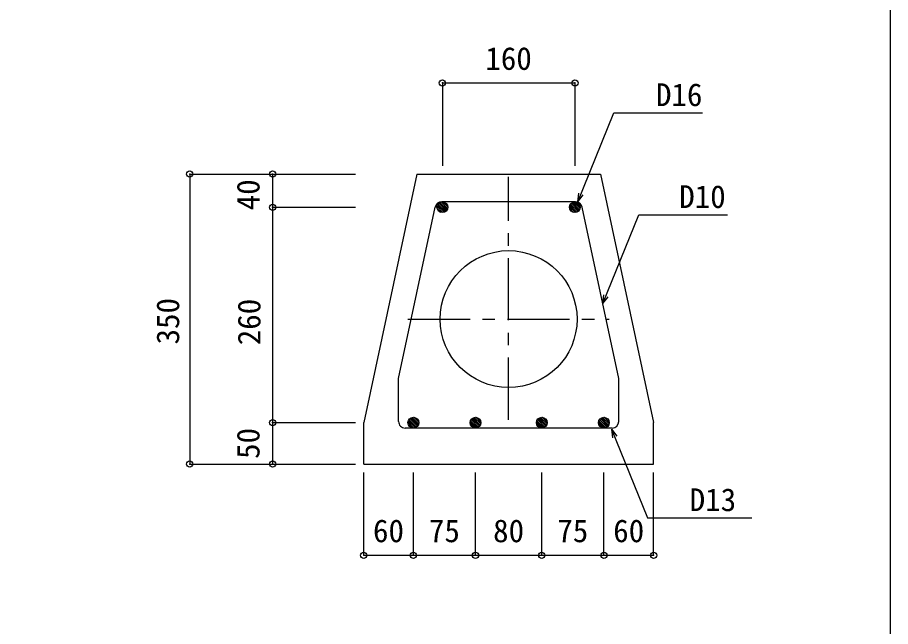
# Model space of a CAD drawing. Units: millimetres at full size, sheet at 1:15. Extents: x -2099 to 2101, y -1453 to 1487.
# Drawn here: x 1047 to 2101, y -718 to 17 of the extents above; entities that cross this region are included whole.
import ezdxf
from ezdxf.enums import TextEntityAlignment as Align

# ---------------------------------------------------------------- set-up
doc = ezdxf.new("R2010")
doc.units = ezdxf.units.MM
doc.header["$LTSCALE"] = 15
doc.header["$PDMODE"] = 32
doc.header["$PDSIZE"] = 7.5
doc.linetypes.add('CHAIN1', pattern=[8, 5, -1, 1, -1])
doc.layers.add('0-0', color=7, linetype='Continuous')
doc.styles.add('ＭＳ ゴシック', font='')
doc.styles.get('ＭＳ ゴシック').set_extended_font_data('MS Gothic')

msp = doc.modelspace()

# ---------------------------------------------------------------- linework, layer by layer
at = {"layer": '0-0', "color": 4}
for p, q in [((1559.71, -62.47), (1559.71, -162.47)), ((1254.71, -172.47), (1354.71, -172.47)), ((1254.71, -172.47), (1254.71, -522.47)), ((1354.71, -172.47), (1354.71, -222.47)), ((1354.71, -172.47), (1454.71, -172.47)), ((1354.71, -212.47), (1454.71, -212.47)), ((1354.71, -212.47), (1354.71, -472.47)), ((1354.71, -472.47), (1354.71, -522.47)), ((1354.71, -472.47), (1454.71, -472.47)), ((1254.71, -522.47), (1354.71, -522.47)), ((1354.71, -522.47), (1454.71, -522.47)), ((1464.71, -632.47), (1464.71, -532.47)), ((1524.71, -632.47), (1524.71, -532.47)), ((1599.71, -632.47), (1599.71, -532.47)), ((1679.71, -632.47), (1679.71, -532.47)), ((1754.71, -632.47), (1754.71, -532.47)), ((1814.71, -632.47), (1814.71, -532.47)), ((1464.71, -632.47), (1524.71, -632.47)), ((1524.71, -632.47), (1599.71, -632.47)), ((1599.71, -632.47), (1679.71, -632.47)), ((1679.71, -632.47), (1754.71, -632.47)), ((1754.71, -632.47), (1814.71, -632.47))]:
    msp.add_line(p, q, dxfattribs=at)
at = {"layer": '0-0', "color": 3}
for p, q in [((1529, -172.47), (1464.71, -472.47)), ((1464.71, -522.47), (1464.71, -472.47)), ((1814.71, -522.47), (1814.71, -472.47)), ((1464.71, -522.47), (1814.71, -522.47))]:
    msp.add_line(p, q, dxfattribs=at)
at = {"layer": '0-0', "color": 4, "linetype": 'CHAIN1'}
for p, q in [((1639.71, -468.97), (1639.71, -175.97)), ((1518.21, -347.47), (1761.21, -347.47))]:
    msp.add_line(p, q, dxfattribs=at)
at = {"layer": '0-0'}
for p, q in [((1723.17, -205.86), (1724.47, -195.44)), ((1723.17, -205.86), (1729.51, -197.48)), ((1553.67, -210.09), (1562.1, -218.52)), ((1554.41, -208.71), (1563.48, -217.77)), ((1555.42, -207.6), (1564.59, -216.77)), ((1556.67, -206.73), (1565.46, -215.51)), ((1558.21, -206.15), (1566.04, -213.97)), ((1560.18, -205.99), (1566.2, -212.01)), ((1713.67, -210.09), (1722.1, -218.52)), ((1714.41, -208.71), (1723.48, -217.77)), ((1715.42, -207.6), (1724.59, -216.77)), ((1716.67, -206.73), (1725.46, -215.51)), ((1718.21, -206.15), (1726.04, -213.97)), ((1720.18, -205.99), (1726.2, -212.01)), ((1553.25, -211.79), (1560.4, -218.94)), ((1553.42, -214.08), (1558.11, -218.77)), ((1713.25, -211.79), (1720.4, -218.94)), ((1713.42, -214.08), (1718.11, -218.77)), ((1753.37, -328.8), (1796.9, -221.65)), ((1796.9, -221.65), (1904.04, -221.65)), ((1753.37, -328.8), (1754.67, -318.38)), ((1753.37, -328.8), (1759.7, -320.42)), ((1518.25, -471.79), (1525.4, -478.94)), ((1518.42, -474.08), (1523.11, -478.77)), ((1518.67, -470.09), (1527.1, -478.52)), ((1519.41, -468.71), (1528.48, -477.77)), ((1520.42, -467.6), (1529.59, -476.77)), ((1521.67, -466.73), (1530.46, -475.51)), ((1523.21, -466.15), (1531.04, -473.97)), ((1525.18, -465.99), (1531.2, -472.01)), ((1593.25, -471.79), (1600.4, -478.94)), ((1593.42, -474.08), (1598.11, -478.77)), ((1593.67, -470.09), (1602.1, -478.52)), ((1594.41, -468.71), (1603.48, -477.77)), ((1595.42, -467.6), (1604.59, -476.77)), ((1596.67, -466.73), (1605.46, -475.51)), ((1598.21, -466.15), (1606.04, -473.97)), ((1600.18, -465.99), (1606.2, -472.01)), ((1673.25, -471.79), (1680.4, -478.94)), ((1673.41, -474.08), (1678.11, -478.77)), ((1673.67, -470.09), (1682.1, -478.52)), ((1674.41, -468.71), (1683.48, -477.77)), ((1675.42, -467.6), (1684.59, -476.77)), ((1676.67, -466.73), (1685.46, -475.51)), ((1678.21, -466.15), (1686.04, -473.97)), ((1680.18, -465.99), (1686.2, -472.01)), ((1748.25, -471.79), (1755.4, -478.94)), ((1748.41, -474.08), (1753.11, -478.77)), ((1748.67, -470.09), (1757.1, -478.52)), ((1749.41, -468.71), (1758.48, -477.77)), ((1750.42, -467.6), (1759.59, -476.77)), ((1751.67, -466.73), (1760.46, -475.51)), ((1753.21, -466.15), (1761.04, -473.97)), ((1755.18, -465.99), (1761.2, -472.01)), ((1763.82, -480.38), (1807.38, -587.51)), ((1763.82, -480.38), (1770.15, -488.75)), ((1763.82, -480.38), (1765.12, -490.8)), ((1807.38, -587.51), (1933.5, -587.51))]:
    msp.add_line(p, q, dxfattribs=at)
at = {"layer": '0-0', "color": 2}
for p, q in [((1720.46, -205.97), (1558.97, -205.97)), ((1506.79, -419.3), (1551.15, -212.3)), ((1772.63, -419.26), (1728.28, -212.3)), ((1506.79, -470.98), (1506.79, -419.3)), ((1772.63, -470.94), (1772.63, -419.26)), ((1764.63, -478.94), (1514.79, -478.98))]:
    msp.add_line(p, q, dxfattribs=at)
at = {"layer": '0-0', "color": 5}
msp.add_lwpolyline([(-2099.23, 1486.51), (-2099.23, -1453.49), (2100.77, -1453.49), (2100.77, 1486.51)], dxfattribs=at)
at = {"layer": '0-0', "color": 4}
msp.add_lwpolyline([(1559.71, -62.47), (1719.71, -62.47), (1719.71, -162.47)], dxfattribs=at)
at = {"layer": '0-0'}
msp.add_lwpolyline([(1723.17, -205.86), (1766.7, -98.71), (1873.84, -98.71)], dxfattribs=at)
at = {"layer": '0-0', "color": 3}
msp.add_lwpolyline([(1529, -172.47), (1750.43, -172.47), (1814.71, -472.47)], dxfattribs=at)
at = {"layer": '0-0', "color": 2}
for centre in [(1559.71, -212.47), (1719.71, -212.47), (1524.71, -472.47), (1599.71, -472.47), (1679.71, -472.47), (1754.71, -472.47)]:
    msp.add_circle(centre, 6.5, dxfattribs=at)
at = {"layer": '0-0', "color": 3}
msp.add_circle((1639.71, -347.47), 82.6, dxfattribs=at)
at = {"layer": '0-0', "color": 2}
for centre, start, end in [((1558.97, -213.97), 90, 167.9053), ((1720.46, -213.97), 12.09475, 90), ((1514.79, -470.98), 180, 270.00892), ((1764.63, -470.94), 270.00892, 0)]:
    msp.add_arc(centre, 8, start, end, dxfattribs=at)
at = {"layer": '0-0', "color": 4}
for p in [(1559.71, -62.47), (1719.71, -62.47), (1254.71, -172.47), (1354.71, -172.47), (1354.71, -212.47), (1354.71, -472.47), (1254.71, -522.47), (1354.71, -522.47), (1464.71, -632.47), (1524.71, -632.47), (1599.71, -632.47), (1679.71, -632.47), (1754.71, -632.47), (1814.71, -632.47)]:
    msp.add_point(p, dxfattribs=at)

# ---------------------------------------------------------------- texts
at = {"layer": '0-0', "color": 4, "style": 'ＭＳ ゴシック'}
for s, p in [('160', (1611.59, -54.97)), ('D16', (1817.59, -98.71)), ('D10', (1845.66, -221.65)), ('D13', (1858.27, -587.48)), ('60', (1475.96, -624.97)), ('75', (1543.46, -624.97)), ('80', (1620.96, -624.97)), ('75', (1698.46, -624.97)), ('60', (1765.96, -624.97))]:
    msp.add_text(s, height=27.49, dxfattribs=at).set_placement(p, align=Align.BOTTOM_LEFT)
for s, p in [('40', (1347.21, -216.22)), ('350', (1250.23, -378.13)), ('260', (1348.34, -379.04)), ('50', (1347.21, -516.22))]:
    msp.add_text(s, height=27.49, rotation=90, dxfattribs=at).set_placement(p, align=Align.BOTTOM_LEFT)

doc.saveas('drawing.dxf')
